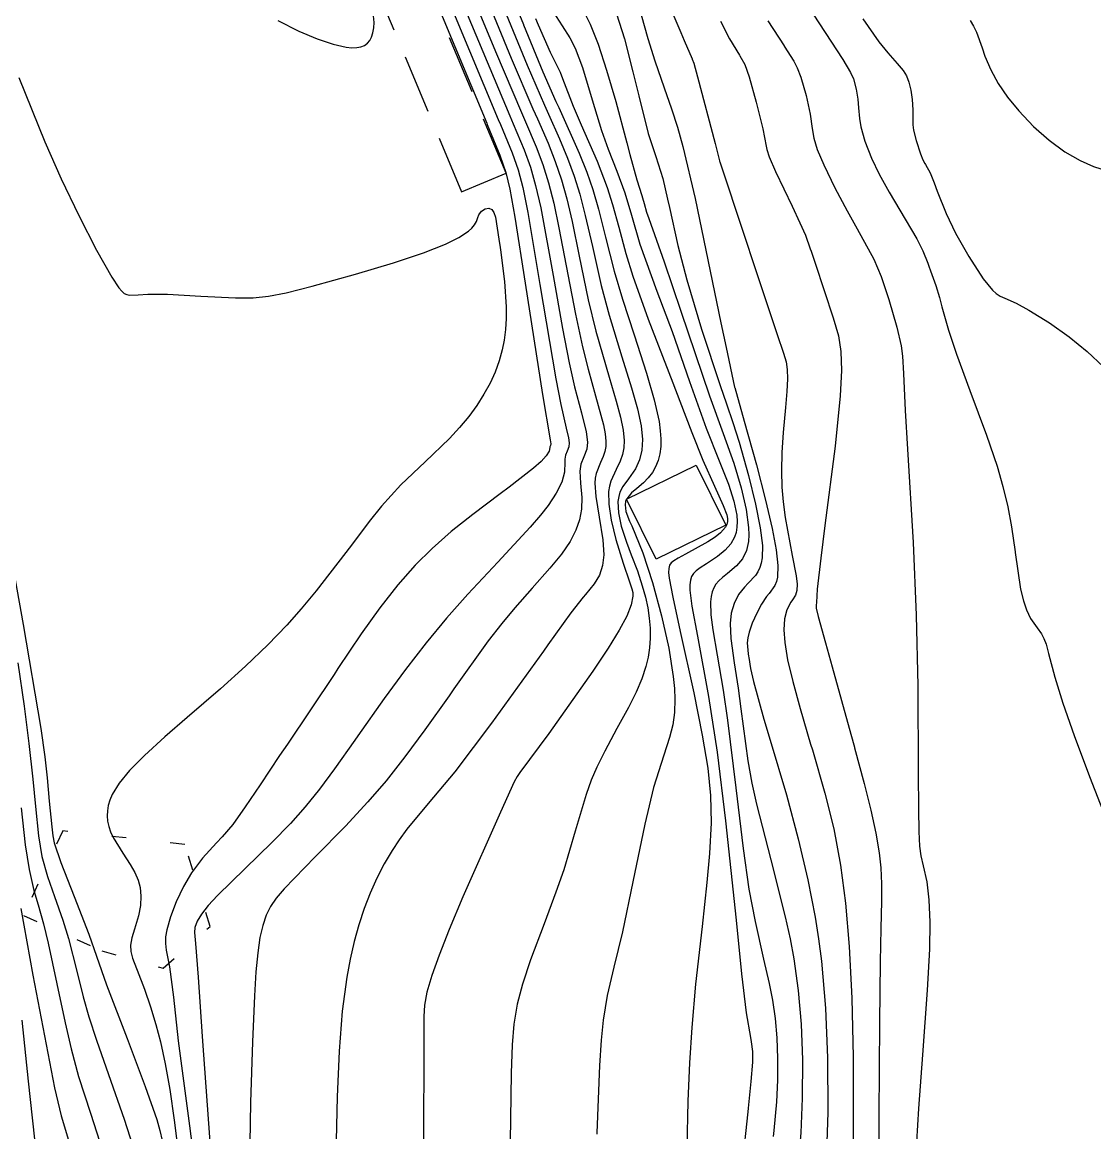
# Model space of a CAD drawing. Header units: metres. Extents: x 1233805 to 1234355, y 654698 to 655114.
# Drawn here: x 1234165.18 to 1234201.68, y 655012.27 to 655050.08 of the extents above; entities that cross this region are included whole.
import ezdxf

# ---------------------------------------------------------------- set-up
doc = ezdxf.new("R2010")
doc.units = ezdxf.units.M
doc.linetypes.add('ИИDash_05_15', pattern=[2, 0.5, -1.5])
doc.linetypes.add('ИИDash_20_10', pattern=[3, 2, -1])
for name, color, linetype, lineweight in [('ИИ_ГОРИЗОНТАЛИ_ОСН', 32, 'Continuous', 25), ('ИИ_ГОРИЗОНТАЛИ_УТОЛЩ', 32, 'Continuous', 30), ('ИИ_СТРОЕНИЕ', 7, 'Continuous', 25), ('ИИ_УГОДЬЯ', 7, 'Continuous', 25)]:
    doc.layers.add(name, color=color, linetype=linetype, lineweight=lineweight)

msp = doc.modelspace()

# ---------------------------------------------------------------- linework, layer by layer
at = {"layer": 'ИИ_ГОРИЗОНТАЛИ_ОСН'}
for points, elevation in [([(1234178.879, 655052.763), (1234181.381, 655046.763), (1234181.453, 655046.594), (1234181.848, 655045.637), (1234182.056, 655045.052), (1234182.214, 655044.45), (1234182.381, 655043.596), (1234182.794, 655041.151), (1234183.342, 655037.941), (1234183.514, 655037.068), (1234183.696, 655036.26), (1234183.771, 655035.927), (1234183.793, 655035.757), (1234183.778, 655035.621), (1234183.722, 655035.476), (1234183.667, 655035.336), (1234183.647, 655035.207), (1234183.649, 655035.099), (1234183.634, 655034.758), (1234183.54, 655034.42), (1234183.355, 655034.043), (1234183.078, 655033.628), (1234182.814, 655033.294), (1234182.467, 655032.891), (1234181.364, 655031.7), (1234180.345, 655030.607), (1234179.612, 655029.783), (1234178.923, 655028.953), (1234178.217, 655028.043), (1234177.491, 655027.052), (1234176.602, 655025.784), (1234176.496, 655025.63), (1234175.809, 655024.653), (1234175.299, 655023.968), (1234174.812, 655023.365), (1234174.309, 655022.8), (1234173.675, 655022.15), (1234172.76, 655021.266), (1234171.82, 655020.348), (1234171.505, 655020.004), (1234171.276, 655019.712), (1234171.129, 655019.468), (1234171.054, 655019.255), (1234171.041, 655019.085), (1234171.07, 655018.714), (1234171.166, 655017.562), (1234171.304, 655015.54), (1234171.593, 655011.491)], 14.5), ([(1234179.551, 655052.208), (1234181.773, 655046.887), (1234181.886, 655046.623), (1234182.259, 655045.732), (1234182.475, 655045.14), (1234182.652, 655044.523), (1234182.824, 655043.754), (1234183.243, 655041.457), (1234183.564, 655039.656), (1234183.794, 655038.481), (1234183.979, 655037.665), (1234184.207, 655036.775), (1234184.368, 655036.134), (1234184.417, 655035.784), (1234184.392, 655035.542), (1234184.292, 655035.281), (1234184.192, 655035.028), (1234184.157, 655034.793), (1234184.183, 655034.382), (1234184.219, 655033.894), (1234184.207, 655033.503), (1234184.143, 655033.134), (1234184.025, 655032.787), (1234183.824, 655032.402), (1234183.529, 655031.972), (1234183.135, 655031.486), (1234182.533, 655030.809), (1234181.942, 655030.144), (1234181.499, 655029.61), (1234181.041, 655029.017), (1234179.87, 655027.38), (1234179.705, 655027.145), (1234178.881, 655025.985), (1234178.202, 655025.07), (1234177.559, 655024.255), (1234176.945, 655023.531), (1234176.185, 655022.71), (1234175.152, 655021.667), (1234174.087, 655020.577), (1234173.816, 655020.255), (1234173.625, 655019.971), (1234173.477, 655019.671), (1234173.362, 655019.329), (1234173.268, 655018.911), (1234173.192, 655018.395), (1234173.13, 655017.75), (1234173.077, 655016.926), (1234173.009, 655015.36), (1234172.95, 655013.303), (1234172.856, 655007.757)], 15), ([(1234180.224, 655051.652), (1234181.285, 655049.086), (1234182.166, 655047.01), (1234182.306, 655046.688), (1234182.669, 655045.836), (1234182.898, 655045.231), (1234183.091, 655044.611), (1234183.267, 655043.912), (1234183.443, 655043.078), (1234183.69, 655041.782), (1234184.004, 655040.143), (1234184.246, 655039.022), (1234184.436, 655038.27), (1234184.692, 655037.358), (1234184.958, 655036.37), (1234185.018, 655036.059), (1234185.042, 655035.812), (1234185.036, 655035.633), (1234185.006, 655035.462), (1234184.953, 655035.295), (1234184.861, 655035.086), (1234184.717, 655034.719), (1234184.682, 655034.553), (1234184.667, 655034.379), (1234184.695, 655033.935), (1234184.813, 655033.224), (1234184.94, 655032.453), (1234184.972, 655031.946), (1234184.93, 655031.585), (1234184.821, 655031.257), (1234184.643, 655030.954), (1234184.354, 655030.599), (1234184.272, 655030.505), (1234183.85, 655029.971), (1234183.068, 655028.877), (1234182.914, 655028.661), (1234181.154, 655026.21), (1234179.897, 655024.553), (1234178.994, 655023.473), (1234178.27, 655022.6), (1234178.008, 655022.244), (1234177.769, 655021.882), (1234177.498, 655021.421), (1234177.249, 655020.937), (1234177.022, 655020.429), (1234176.816, 655019.899), (1234176.634, 655019.347), (1234176.474, 655018.775), (1234176.337, 655018.182), (1234176.223, 655017.57), (1234176.07, 655016.41), (1234175.959, 655015.045), (1234175.891, 655013.487), (1234175.855, 655011.507)], 15.5), ([(1234181.793, 655051.074), (1234182.234, 655050.005), (1234182.242, 655049.985), (1234182.894, 655048.387), (1234183.342, 655047.382), (1234183.439, 655047.176), (1234184.138, 655045.615), (1234184.391, 655044.973), (1234184.595, 655044.387), (1234184.795, 655043.708), (1234185.033, 655042.761), (1234185.326, 655041.599), (1234185.603, 655040.644), (1234186, 655039.432), (1234186.426, 655038.134), (1234186.688, 655037.227), (1234186.852, 655036.483), (1234186.896, 655036.171), (1234186.916, 655035.895), (1234186.911, 655035.63), (1234186.88, 655035.383), (1234186.821, 655035.154), (1234186.735, 655034.942), (1234186.625, 655034.75), (1234186.486, 655034.57), (1234186.32, 655034.4), (1234186.092, 655034.207), (1234185.912, 655034.052), (1234185.755, 655033.856), (1234185.749, 655033.841)], 17), ([(1234181.57, 655050.54), (1234182.358, 655048.619), (1234182.95, 655047.258), (1234183.093, 655046.943), (1234183.468, 655046.103), (1234183.736, 655045.454), (1234183.963, 655044.833), (1234184.153, 655044.228), (1234184.343, 655043.5), (1234184.583, 655042.438), (1234184.884, 655041.117), (1234185.151, 655040.103), (1234185.589, 655038.687), (1234185.919, 655037.633), (1234186.118, 655036.916), (1234186.242, 655036.331), (1234186.292, 655035.867), (1234186.272, 655035.504), (1234186.19, 655035.174), (1234186.046, 655034.874), (1234185.808, 655034.532), (1234185.625, 655034.276), (1234185.523, 655034.078), (1234185.479, 655033.927), (1234185.454, 655033.76), (1234185.467, 655033.375), (1234185.56, 655032.924), (1234185.74, 655032.377), (1234185.908, 655031.943), (1234186.117, 655031.397), (1234186.28, 655030.894), (1234186.389, 655030.499), (1234186.467, 655030.136), (1234186.52, 655029.785), (1234186.548, 655029.444), (1234186.55, 655029.108), (1234186.527, 655028.78), (1234186.479, 655028.458), (1234186.404, 655028.144), (1234186.266, 655027.728), (1234186.068, 655027.265), (1234185.808, 655026.746), (1234185.418, 655026.029), (1234185.002, 655025.265), (1234184.73, 655024.711), (1234184.543, 655024.269), (1234184.37, 655023.79), (1234183.996, 655022.532), (1234183.608, 655021.215), (1234183.342, 655020.455), (1234182.937, 655019.386), (1234182.476, 655018.159), (1234182.201, 655017.331), (1234182.025, 655016.643), (1234181.911, 655015.969), (1234181.849, 655015.263), (1234181.818, 655014.294), (1234181.779, 655011.97)], 16.5), ([(1234184.32, 655050.399), (1234184.509, 655050.009), (1234184.778, 655049.328), (1234185.069, 655048.45), (1234185.38, 655047.384), (1234185.757, 655045.971), (1234185.863, 655045.569), (1234186.096, 655044.716), (1234186.265, 655044.181), (1234186.291, 655044.102), (1234186.346, 655043.907), (1234186.43, 655043.616), (1234186.51, 655043.395), (1234187.029, 655041.923), (1234187.593, 655040.245), (1234188.571, 655037.353), (1234189.037, 655036.073), (1234189.396, 655035.065), (1234189.645, 655034.223), (1234189.814, 655033.488), (1234189.898, 655032.879), (1234189.907, 655032.625), (1234189.896, 655032.403), (1234189.826, 655032.087), (1234189.69, 655031.81), (1234189.489, 655031.57), (1234189.179, 655031.313), (1234189.007, 655031.177), (1234188.884, 655031.061), (1234188.789, 655030.944), (1234188.716, 655030.819), (1234188.663, 655030.681), (1234188.627, 655030.524), (1234188.608, 655030.345), (1234188.62, 655029.903), (1234188.685, 655029.39), (1234188.831, 655028.528), (1234189.034, 655027.337), (1234189.186, 655026.318), (1234189.467, 655024.016), (1234189.715, 655021.945), (1234189.914, 655020.566), (1234190.121, 655019.459), (1234190.413, 655018.176), (1234190.604, 655017.355), (1234190.717, 655016.777), (1234190.804, 655016.157), (1234190.86, 655015.497), (1234190.886, 655014.8), (1234190.881, 655014.055), (1234190.846, 655013.319), (1234190.756, 655012.347), (1234190.735, 655012.144)], 18.5), ([(1234185.406, 655050.367), (1234185.675, 655049.51), (1234185.965, 655048.389), (1234186.164, 655047.568), (1234186.486, 655046.284), (1234186.738, 655045.511), (1234186.826, 655045.261), (1234186.977, 655044.755), (1234187.142, 655044.057), (1234187.205, 655043.765), (1234187.496, 655042.473), (1234187.8, 655041.308), (1234188.302, 655039.629), (1234188.931, 655037.708), (1234189.149, 655037.082), (1234189.367, 655036.451), (1234189.575, 655035.782), (1234189.896, 655034.651), (1234190.14, 655033.669), (1234190.298, 655032.869), (1234190.369, 655032.259), (1234190.359, 655031.843), (1234190.329, 655031.666), (1234190.282, 655031.508), (1234190.219, 655031.369), (1234190.138, 655031.242), (1234189.891, 655030.977), (1234189.761, 655030.849), (1234189.557, 655030.589), (1234189.406, 655030.292), (1234189.31, 655029.964), (1234189.269, 655029.606), (1234189.293, 655029.091), (1234189.413, 655028.263), (1234189.542, 655027.407), (1234189.633, 655026.703), (1234189.88, 655024.927), (1234190.015, 655024.176), (1234190.167, 655023.456), (1234190.652, 655021.555), (1234191.15, 655019.618), (1234191.314, 655018.872), (1234191.442, 655018.192), (1234191.593, 655017.113), (1234191.69, 655015.965), (1234191.735, 655014.751), (1234191.728, 655013.444), (1234191.679, 655012.268), (1234191.588, 655011.209)], 19), ([(1234186.246, 655050.334), (1234186.467, 655049.521), (1234186.705, 655048.759), (1234187.026, 655047.844), (1234187.28, 655047.125), (1234187.477, 655046.508), (1234187.661, 655045.847), (1234188.079, 655044.078), (1234188.96, 655039.847), (1234189.133, 655039.001), (1234189.425, 655037.649), (1234189.427, 655037.643), (1234189.754, 655036.5), (1234190.168, 655035.004), (1234190.478, 655033.809), (1234190.704, 655032.841), (1234190.842, 655032.114), (1234190.898, 655031.583), (1234190.88, 655031.187), (1234190.845, 655031.035), (1234190.792, 655030.9), (1234190.603, 655030.631), (1234190.514, 655030.521), (1234190.344, 655030.267), (1234190.176, 655029.956), (1234190.026, 655029.619), (1234189.919, 655029.309), (1234189.876, 655029.124), (1234189.857, 655028.954), (1234189.887, 655028.572), (1234189.898, 655028.496), (1234189.905, 655028.445), (1234189.966, 655028.069), (1234190.064, 655027.628), (1234190.419, 655026.345), (1234190.635, 655025.63), (1234191.186, 655023.777), (1234191.593, 655022.273), (1234191.921, 655020.881), (1234192.168, 655019.607), (1234192.281, 655018.872), (1234192.377, 655018.111), (1234192.517, 655016.512), (1234192.588, 655014.819), (1234192.592, 655012.965), (1234192.567, 655011.933)], 19.5), ([(1234191.908, 655050.65), (1234193.103, 655048.805), (1234193.373, 655048.37), (1234193.466, 655048.15), (1234193.557, 655047.803), (1234193.615, 655047.457), (1234193.642, 655047.159), (1234193.677, 655046.796), (1234193.723, 655046.516), (1234193.86, 655046.029), (1234194.089, 655045.445), (1234194.346, 655044.902), (1234194.682, 655044.295), (1234195.054, 655043.674), (1234195.625, 655042.703), (1234195.833, 655042.29), (1234195.997, 655041.875), (1234196.033, 655041.777), (1234196.094, 655041.614), (1234196.274, 655041.116), (1234196.401, 655040.706), (1234196.483, 655040.388), (1234196.7, 655039.592), (1234196.972, 655038.772), (1234197.433, 655037.543), (1234198.003, 655036.022), (1234198.361, 655034.965), (1234198.56, 655034.269), (1234198.721, 655033.582), (1234198.848, 655032.893), (1234198.97, 655032.042), (1234198.972, 655032.021), (1234199.161, 655030.775), (1234199.253, 655030.377), (1234199.355, 655030.067), (1234199.5, 655029.776), (1234199.718, 655029.462), (1234199.866, 655029.256), (1234199.955, 655029.095), (1234200.024, 655028.908), (1234200.107, 655028.588), (1234200.323, 655027.775), (1234200.601, 655026.891), (1234200.985, 655025.791), (1234201.499, 655024.397), (1234202.669, 655021.399)], 21.5), ([(1234182.651, 655050.21), (1234182.742, 655049.994), (1234183.15, 655049.059), (1234183.425, 655048.494), (1234183.486, 655048.373), (1234183.565, 655048.158), (1234183.927, 655047.221), (1234184.205, 655046.589), (1234184.745, 655045.344), (1234185.089, 655044.446), (1234185.271, 655043.872), (1234185.479, 655043.106), (1234185.725, 655042.203), (1234185.962, 655041.434), (1234186.483, 655039.965), (1234187.316, 655037.8), (1234187.56, 655037.177), (1234187.968, 655036.109), (1234188.339, 655035.163), (1234188.738, 655034.285), (1234189.037, 655033.629), (1234189.161, 655033.302), (1234189.184, 655033.184), (1234189.185, 655033.079), (1234189.164, 655032.98), (1234189.119, 655032.885), (1234188.949, 655032.693), (1234188.765, 655032.551), (1234188.512, 655032.388), (1234187.749, 655031.966), (1234187.5, 655031.833), (1234187.35, 655031.746), (1234187.263, 655031.672), (1234187.208, 655031.589), (1234187.18, 655031.483), (1234187.176, 655031.343), (1234187.195, 655031.152), (1234187.321, 655030.498), (1234187.576, 655029.337), (1234188.032, 655027.248), (1234188.322, 655025.807), (1234188.508, 655024.682), (1234188.602, 655023.747), (1234188.622, 655022.821), (1234188.572, 655021.774), (1234188.482, 655020.792), (1234188.315, 655019.296), (1234188.098, 655017.33), (1234187.964, 655015.848), (1234187.886, 655014.649), (1234187.827, 655013.341), (1234187.761, 655010.161)], 17.5), ([(1234188.94, 655050.117), (1234189.252, 655049.515), (1234189.589, 655048.959), (1234189.603, 655048.938), (1234189.771, 655048.641), (1234189.916, 655048.216), (1234190.153, 655047.356), (1234190.38, 655046.448), (1234190.495, 655045.86), (1234190.516, 655045.741), (1234190.597, 655045.495), (1234190.819, 655044.999), (1234191.379, 655043.814), (1234191.647, 655043.25), (1234191.836, 655042.828), (1234192, 655042.36), (1234192.025, 655042.286), (1234192.163, 655041.874), (1234192.779, 655040.019), (1234192.96, 655039.398), (1234193.043, 655038.871), (1234193.062, 655038.217), (1234193.016, 655037.353), (1234192.842, 655035.65), (1234192.501, 655032.946), (1234192.356, 655031.826), (1234192.236, 655030.774), (1234192.214, 655030.317), (1234192.214, 655030.31), (1234192.201, 655030.242), (1234192.195, 655030.231), (1234192.198, 655030.13), (1234192.266, 655029.845), (1234192.516, 655028.95), (1234192.748, 655028.127), (1234193.38, 655025.835), (1234193.501, 655025.392), (1234193.507, 655025.372), (1234193.834, 655024.155), (1234194.059, 655023.25), (1234194.228, 655022.466), (1234194.341, 655021.804), (1234194.399, 655021.283), (1234194.427, 655020.748), (1234194.429, 655020.148), (1234194.407, 655019.223), (1234194.377, 655018.087), (1234194.352, 655016.017), (1234194.338, 655012.84), (1234194.335, 655011.665)], 20.5), ([(1234190.558, 655050.128), (1234191.106, 655049.272), (1234191.114, 655049.26), (1234191.44, 655048.756), (1234191.559, 655048.53), (1234191.676, 655048.212), (1234191.855, 655047.578), (1234191.997, 655046.952), (1234192.07, 655046.464), (1234192.119, 655046.128), (1234192.233, 655045.749), (1234192.457, 655045.222), (1234192.836, 655044.439), (1234193.253, 655043.652), (1234193.596, 655043.045), (1234194.159, 655042.016), (1234194.417, 655041.417), (1234194.67, 655040.643), (1234194.945, 655039.698), (1234195.093, 655039.065), (1234195.141, 655038.705), (1234195.171, 655038.124), (1234195.233, 655036.864), (1234195.314, 655035.545), (1234195.502, 655032.362), (1234195.61, 655029.89), (1234195.662, 655027.488), (1234195.677, 655024.507), (1234195.68, 655023.288), (1234195.692, 655022.53), (1234195.719, 655022.029), (1234195.762, 655021.694), (1234195.844, 655021.355), (1234195.844, 655021.354), (1234195.967, 655020.812), (1234196.038, 655020.2), (1234196.067, 655019.435), (1234196.053, 655018.516), (1234195.979, 655017.121), (1234195.819, 655014.922), (1234195.684, 655013.091), (1234195.619, 655011.959)], 21), ([(1234197.441, 655050.136), (1234197.558, 655049.945), (1234197.66, 655049.74), (1234197.852, 655049.209), (1234197.947, 655048.926), (1234198.145, 655048.454), (1234198.401, 655047.988), (1234198.716, 655047.525), (1234199.094, 655047.059), (1234199.595, 655046.533), (1234200.126, 655046.063), (1234200.66, 655045.67), (1234201.185, 655045.365), (1234201.638, 655045.167), (1234202.137, 655045.005)], 22.5), ([(1234165.061, 655048.194), (1234165.949, 655046.001), (1234166.504, 655044.745), (1234167.098, 655043.496), (1234167.702, 655042.319), (1234168.223, 655041.396), (1234168.466, 655041.03), (1234168.561, 655040.921), (1234168.649, 655040.847), (1234168.735, 655040.803), (1234168.83, 655040.782), (1234169.125, 655040.794), (1234169.449, 655040.819), (1234170.117, 655040.814), (1234171.254, 655040.753), (1234172.433, 655040.692), (1234173.04, 655040.694), (1234173.564, 655040.746), (1234174.156, 655040.863), (1234175.041, 655041.089), (1234176.515, 655041.499), (1234177.808, 655041.888), (1234178.837, 655042.231), (1234179.587, 655042.524), (1234180.037, 655042.745), (1234180.363, 655042.963), (1234180.479, 655043.07), (1234180.569, 655043.178), (1234180.634, 655043.289), (1234180.689, 655043.425), (1234180.723, 655043.515), (1234180.811, 655043.643), (1234180.931, 655043.726), (1234181.057, 655043.745), (1234181.162, 655043.698), (1234181.228, 655043.602), (1234181.281, 655043.437), (1234181.404, 655042.688), (1234181.445, 655042.406), (1234181.457, 655042.325), (1234181.595, 655041.256), (1234181.647, 655040.392), (1234181.644, 655039.991), (1234181.621, 655039.613), (1234181.578, 655039.258), (1234181.515, 655038.925), (1234181.411, 655038.547), (1234181.273, 655038.168), (1234181.099, 655037.79), (1234180.891, 655037.412), (1234180.649, 655037.034), (1234180.373, 655036.657), (1234180.062, 655036.282), (1234179.717, 655035.908), (1234178.887, 655035.115), (1234178.058, 655034.326), (1234177.407, 655033.607), (1234176.989, 655033.082), (1234176.382, 655032.278), (1234175.183, 655030.715), (1234174.675, 655030.105), (1234174.183, 655029.551), (1234173.531, 655028.877), (1234172.778, 655028.155), (1234171.923, 655027.383), (1234170.791, 655026.404), (1234170.035, 655025.752), (1234169.333, 655025.114), (1234168.829, 655024.604), (1234168.477, 655024.175), (1234168.241, 655023.782), (1234168.162, 655023.594), (1234168.106, 655023.412), (1234168.074, 655023.232), (1234168.066, 655023.054), (1234168.081, 655022.876), (1234168.119, 655022.696), (1234168.181, 655022.513), (1234168.267, 655022.325), (1234168.604, 655021.783), (1234168.848, 655021.407), (1234169.007, 655021.124), (1234169.121, 655020.863), (1234169.189, 655020.618), (1234169.218, 655020.328), (1234169.197, 655020.006), (1234169.128, 655019.652), (1234168.998, 655019.198), (1234168.912, 655018.906), (1234168.866, 655018.656), (1234168.872, 655018.441), (1234168.928, 655018.216), (1234169.065, 655017.855), (1234169.083, 655017.809), (1234169.333, 655017.159), (1234169.542, 655016.556), (1234169.724, 655015.958), (1234169.88, 655015.368), (1234170.043, 655014.612), (1234170.197, 655013.737), (1234170.349, 655012.697), (1234170.519, 655011.351)], 13.5), ([(1234163.681, 655038.058), (1234165.206, 655029.569), (1234165.806, 655026.028), (1234165.946, 655025.072), (1234166.026, 655024.355), (1234166.097, 655023.562), (1234166.179, 655022.681), (1234166.216, 655022.379), (1234166.267, 655022.14), (1234166.494, 655021.466), (1234166.944, 655020.312), (1234167.441, 655019.035), (1234167.707, 655018.278), (1234168.049, 655017.303), (1234168.742, 655015.473), (1234169.363, 655013.838), (1234169.758, 655012.715), (1234169.863, 655012.343), (1234169.935, 655011.999)], 13), ([(1234185.748, 655033.838), (1234185.714, 655033.756), (1234185.696, 655033.651), (1234185.725, 655033.42), (1234185.85, 655033.09), (1234185.921, 655032.929), (1234186.299, 655032.013), (1234186.632, 655031.004), (1234186.939, 655029.871), (1234187.182, 655028.764), (1234187.335, 655027.806), (1234187.376, 655027.394), (1234187.394, 655027.029), (1234187.379, 655026.582), (1234187.318, 655026.156), (1234187.209, 655025.723), (1234187.015, 655025.128), (1234186.665, 655024.021), (1234186.364, 655022.773), (1234185.961, 655020.808), (1234185.613, 655019.108), (1234185.317, 655017.901), (1234185.085, 655016.938), (1234184.952, 655016.105), (1234184.885, 655015.418), (1234184.828, 655014.561), (1234184.738, 655012.269), (1234184.737, 655012.222)], 17), ([(1234165.022, 655028.268), (1234165.238, 655026.789), (1234165.402, 655025.522), (1234165.534, 655024.311), (1234165.625, 655023.38), (1234165.729, 655022.376), (1234165.844, 655021.673), (1234166.034, 655020.989), (1234166.27, 655020.317), (1234166.554, 655019.508), (1234166.751, 655018.879), (1234167.036, 655017.766), (1234167.254, 655016.891), (1234167.443, 655016.214), (1234167.7, 655015.419), (1234168.11, 655014.254), (1234168.644, 655012.733), (1234169.048, 655011.497)], 12.5), ([(1234165.13, 655019.901), (1234165.535, 655017.632), (1234166.276, 655013.797), (1234166.499, 655012.842), (1234166.882, 655011.563)], 11.5), ([(1234165.166, 655016.101), (1234165.382, 655014.03), (1234165.656, 655011.428)], 11)]:
    msp.add_lwpolyline(points, dxfattribs=dict(at, elevation=elevation))
at = {"layer": 'ИИ_ГОРИЗОНТАЛИ_УТОЛЩ'}
for points, elevation in [([(1234178.206, 655053.319), (1234180.989, 655046.639), (1234181.007, 655046.596), (1234181.437, 655045.547), (1234181.641, 655044.96), (1234181.778, 655044.391), (1234181.939, 655043.438), (1234182.291, 655041.197), (1234182.89, 655037.4), (1234183.148, 655035.856), (1234183.168, 655035.729), (1234183.152, 655035.67), (1234183.137, 655035.62), (1234183.137, 655035.601), (1234183.11, 655035.471), (1234183.011, 655035.314), (1234182.837, 655035.126), (1234182.575, 655034.891), (1234181.748, 655034.244), (1234181.441, 655034.018), (1234180.51, 655033.322), (1234179.779, 655032.735), (1234179.126, 655032.157), (1234178.551, 655031.589), (1234177.957, 655030.92), (1234177.346, 655030.144), (1234176.713, 655029.258), (1234175.92, 655028.069), (1234175.79, 655027.871), (1234174.206, 655025.502), (1234173.938, 655025.107), (1234173.273, 655024.118), (1234172.764, 655023.362), (1234172.34, 655022.762), (1234171.983, 655022.34), (1234171.791, 655022.143), (1234171.307, 655021.619), (1234170.94, 655021.12), (1234170.67, 655020.653), (1234170.418, 655020.131), (1234170.218, 655019.621), (1234170.094, 655019.182), (1234170.056, 655018.939), (1234170.049, 655018.712), (1234170.072, 655018.489), (1234170.133, 655018.198), (1234170.192, 655017.917), (1234170.322, 655016.879), (1234170.489, 655015.395), (1234170.866, 655012.502), (1234171.201, 655009.948)], 14), ([(1234186.799, 655051.587), (1234187.595, 655049.724), (1234187.707, 655049.454), (1234187.981, 655048.827), (1234187.982, 655048.824), (1234188.036, 655048.682), (1234188.166, 655048.216), (1234188.762, 655045.944), (1234188.912, 655045.357), (1234188.913, 655045.353), (1234188.922, 655045.326), (1234188.934, 655045.293), (1234189.253, 655044.333), (1234189.413, 655043.849), (1234190.442, 655040.741), (1234190.876, 655039.445), (1234191.087, 655038.812), (1234191.176, 655038.51), (1234191.217, 655038.252), (1234191.226, 655037.932), (1234191.202, 655037.508), (1234191.151, 655036.964), (1234191.072, 655036.108), (1234191.029, 655035.431), (1234191.016, 655034.81), (1234191.032, 655034.245), (1234191.074, 655033.747), (1234191.145, 655033.213), (1234191.389, 655031.922), (1234191.524, 655031.232), (1234191.554, 655030.945), (1234191.545, 655030.731), (1234191.498, 655030.573), (1234191.396, 655030.414), (1234191.339, 655030.335), (1234191.204, 655030.075), (1234191.126, 655029.766), (1234191.102, 655029.393), (1234191.132, 655028.956), (1234191.229, 655028.373), (1234191.401, 655027.631), (1234191.652, 655026.708), (1234192.01, 655025.5), (1234192.071, 655025.3), (1234192.501, 655023.833), (1234192.797, 655022.62), (1234193.031, 655021.378), (1234193.202, 655020.09), (1234193.325, 655018.61), (1234193.41, 655016.855), (1234193.455, 655014.84), (1234193.46, 655012.577), (1234193.446, 655011.441)], 20), ([(1234180.897, 655051.096), (1234181.823, 655048.851), (1234182.558, 655047.134), (1234182.71, 655046.791), (1234183.074, 655045.955), (1234183.319, 655045.332), (1234183.528, 655044.714), (1234183.71, 655044.07), (1234183.892, 655043.29), (1234184.136, 655042.11), (1234184.443, 655040.631), (1234184.699, 655039.563), (1234185.152, 655037.996), (1234185.397, 655037.175), (1234185.542, 655036.63), (1234185.631, 655036.19), (1234185.667, 655035.84), (1234185.657, 655035.59), (1234185.612, 655035.356), (1234185.532, 655035.13), (1234185.395, 655034.852), (1234185.212, 655034.455), (1234185.163, 655034.281), (1234185.135, 655034.104), (1234185.14, 655033.673), (1234185.224, 655033.124), (1234185.385, 655032.464), (1234185.631, 655031.663), (1234185.847, 655031.026), (1234185.929, 655030.783), (1234185.957, 655030.66), (1234185.962, 655030.54), (1234185.906, 655030.246), (1234185.752, 655029.86), (1234185.497, 655029.381), (1234185.12, 655028.769), (1234184.595, 655027.98), (1234183.1, 655025.866), (1234182.115, 655024.532), (1234182.113, 655024.529), (1234182.024, 655024.403), (1234181.924, 655024.214), (1234181.45, 655023.187), (1234180.178, 655020.304), (1234179.709, 655019.188), (1234179.363, 655018.318), (1234179.115, 655017.619), (1234178.949, 655017.054), (1234178.863, 655016.614), (1234178.842, 655016.223), (1234178.844, 655016.01), (1234178.844, 655014.664), (1234178.818, 655010.485)], 16), ([(1234173.874, 655050.132), (1234174.59, 655049.779), (1234175.216, 655049.511), (1234175.756, 655049.327), (1234176.205, 655049.228), (1234176.395, 655049.211), (1234176.562, 655049.216), (1234176.706, 655049.243), (1234176.826, 655049.29), (1234176.926, 655049.361), (1234177.007, 655049.455), (1234177.07, 655049.573), (1234177.115, 655049.716), (1234177.142, 655049.882), (1234177.151, 655050.071), (1234177.113, 655050.522)], 14), ([(1234183.142, 655050.593), (1234183.551, 655049.956), (1234183.816, 655049.547), (1234183.997, 655049.191), (1234184.243, 655048.534), (1234184.577, 655047.44), (1234184.895, 655046.395), (1234185.117, 655045.758), (1234185.411, 655045.004), (1234185.69, 655044.274), (1234185.912, 655043.507), (1234186.196, 655042.525), (1234186.781, 655040.926), (1234187.295, 655039.55), (1234187.893, 655037.848), (1234188.455, 655036.258), (1234188.897, 655035.149), (1234189.217, 655034.347), (1234189.401, 655033.769), (1234189.495, 655033.29), (1234189.509, 655033.078), (1234189.502, 655032.883), (1234189.473, 655032.707), (1234189.422, 655032.548), (1234189.295, 655032.321), (1234189.101, 655032.103), (1234188.842, 655031.89), (1234188.467, 655031.643), (1234188.253, 655031.505), (1234188.117, 655031.403), (1234188.025, 655031.307), (1234187.962, 655031.202), (1234187.922, 655031.08), (1234187.903, 655030.928), (1234187.904, 655030.74), (1234187.97, 655030.201), (1234188.161, 655029.178), (1234188.54, 655027.121), (1234188.83, 655025.229), (1234189.118, 655022.883), (1234189.473, 655019.503), (1234189.662, 655017.677), (1234189.822, 655016.353), (1234189.963, 655015.508), (1234189.991, 655015.362), (1234190.029, 655015.03), (1234190.035, 655014.667), (1234189.976, 655014.01), (1234189.885, 655013.111), (1234189.872, 655012.977), (1234189.687, 655011.187)], 18), ([(1234193.787, 655050.196), (1234194.335, 655049.415), (1234194.639, 655049.031), (1234194.96, 655048.673), (1234195.167, 655048.439), (1234195.28, 655048.253), (1234195.358, 655048.04), (1234195.421, 655047.768), (1234195.466, 655047.444), (1234195.489, 655047.098), (1234195.488, 655046.803), (1234195.488, 655046.582), (1234195.51, 655046.402), (1234195.599, 655046.056), (1234195.754, 655045.597), (1234195.835, 655045.395), (1234195.905, 655045.265), (1234195.925, 655045.235), (1234196.082, 655044.956), (1234196.217, 655044.607), (1234196.32, 655044.327), (1234196.625, 655043.567), (1234196.944, 655042.893), (1234197.392, 655042.101), (1234197.887, 655041.344), (1234198.202, 655040.953), (1234198.332, 655040.838), (1234198.468, 655040.755), (1234198.625, 655040.687), (1234199.005, 655040.517), (1234199.444, 655040.278), (1234200.142, 655039.843), (1234200.815, 655039.363), (1234201.43, 655038.863), (1234201.979, 655038.349)], 22), ([(1234165.138, 655023.334), (1234165.279, 655022.071), (1234165.417, 655021.226), (1234165.574, 655020.512), (1234165.713, 655020.03), (1234165.899, 655019.383), (1234166.061, 655018.723), (1234166.355, 655017.341), (1234166.634, 655016.014), (1234166.838, 655015.126), (1234167.095, 655014.187), (1234167.496, 655012.94), (1234167.924, 655011.629)], 12)]:
    msp.add_lwpolyline(points, dxfattribs=dict(at, elevation=elevation))
at = {"layer": 'ИИ_СТРОЕНИЕ', "linetype": 'ИИDash_20_10'}
msp.add_lwpolyline([(1234175.902, 655054.436), (1234180.125, 655044.302), (1234181.647, 655044.936), (1234177.423, 655055.07), (1234175.902, 655054.436)], close=True, dxfattribs=at)
at = {"layer": 'ИИ_СТРОЕНИЕ'}
msp.add_lwpolyline([(1234185.747, 655033.84), (1234188.118, 655035.002), (1234189.121, 655032.957), (1234186.749, 655031.794), (1234185.747, 655033.84)], close=True, dxfattribs=at)
at = {"layer": 'ИИ_УГОДЬЯ', "linetype": 'ИИDash_05_15'}
msp.add_lwpolyline([(1234165.214, 655019.668), (1234167.882, 655018.462), (1234169.973, 655017.867), (1234171.57, 655019.295), (1234170.706, 655022.085), (1234166.559, 655022.544)], close=True, dxfattribs=at)

doc.saveas('drawing.dxf')
